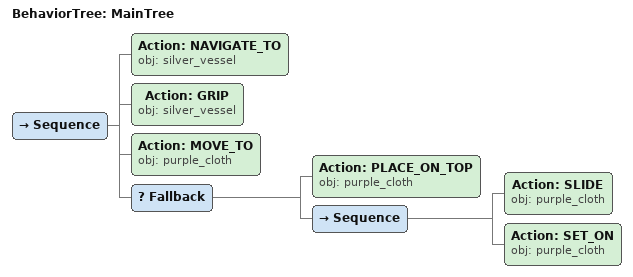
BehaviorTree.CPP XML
<root main_tree_to_execute="MainTree">
  <BehaviorTree ID="MainTree">
    <Sequence>
      <!-- Navigate to silver_vessel -->
      <Action ID="NAVIGATE_TO" obj="silver_vessel" />
      <!-- Grip silver_vessel -->
      <Action ID="GRIP" obj="silver_vessel" />
      <!-- Move to purple_cloth -->
      <Action ID="MOVE_TO" obj="purple_cloth" />
      <!-- Fallback: if PLACE_ON_TOP purple_cloth fails, try PUSH to reposition -->
      <Fallback>
        <!-- Place on purple_cloth -->
        <Action ID="PLACE_ON_TOP" obj="purple_cloth" />
        <Sequence>
          <!-- Push purple_cloth forward toward front edge of table -->
          <Action ID="SLIDE" obj="purple_cloth" />
          <!-- Place on purple_cloth -->
          <Action ID="SET_ON" obj="purple_cloth" />
        </Sequence>
      </Fallback>
    </Sequence>
  </BehaviorTree>
</root>
